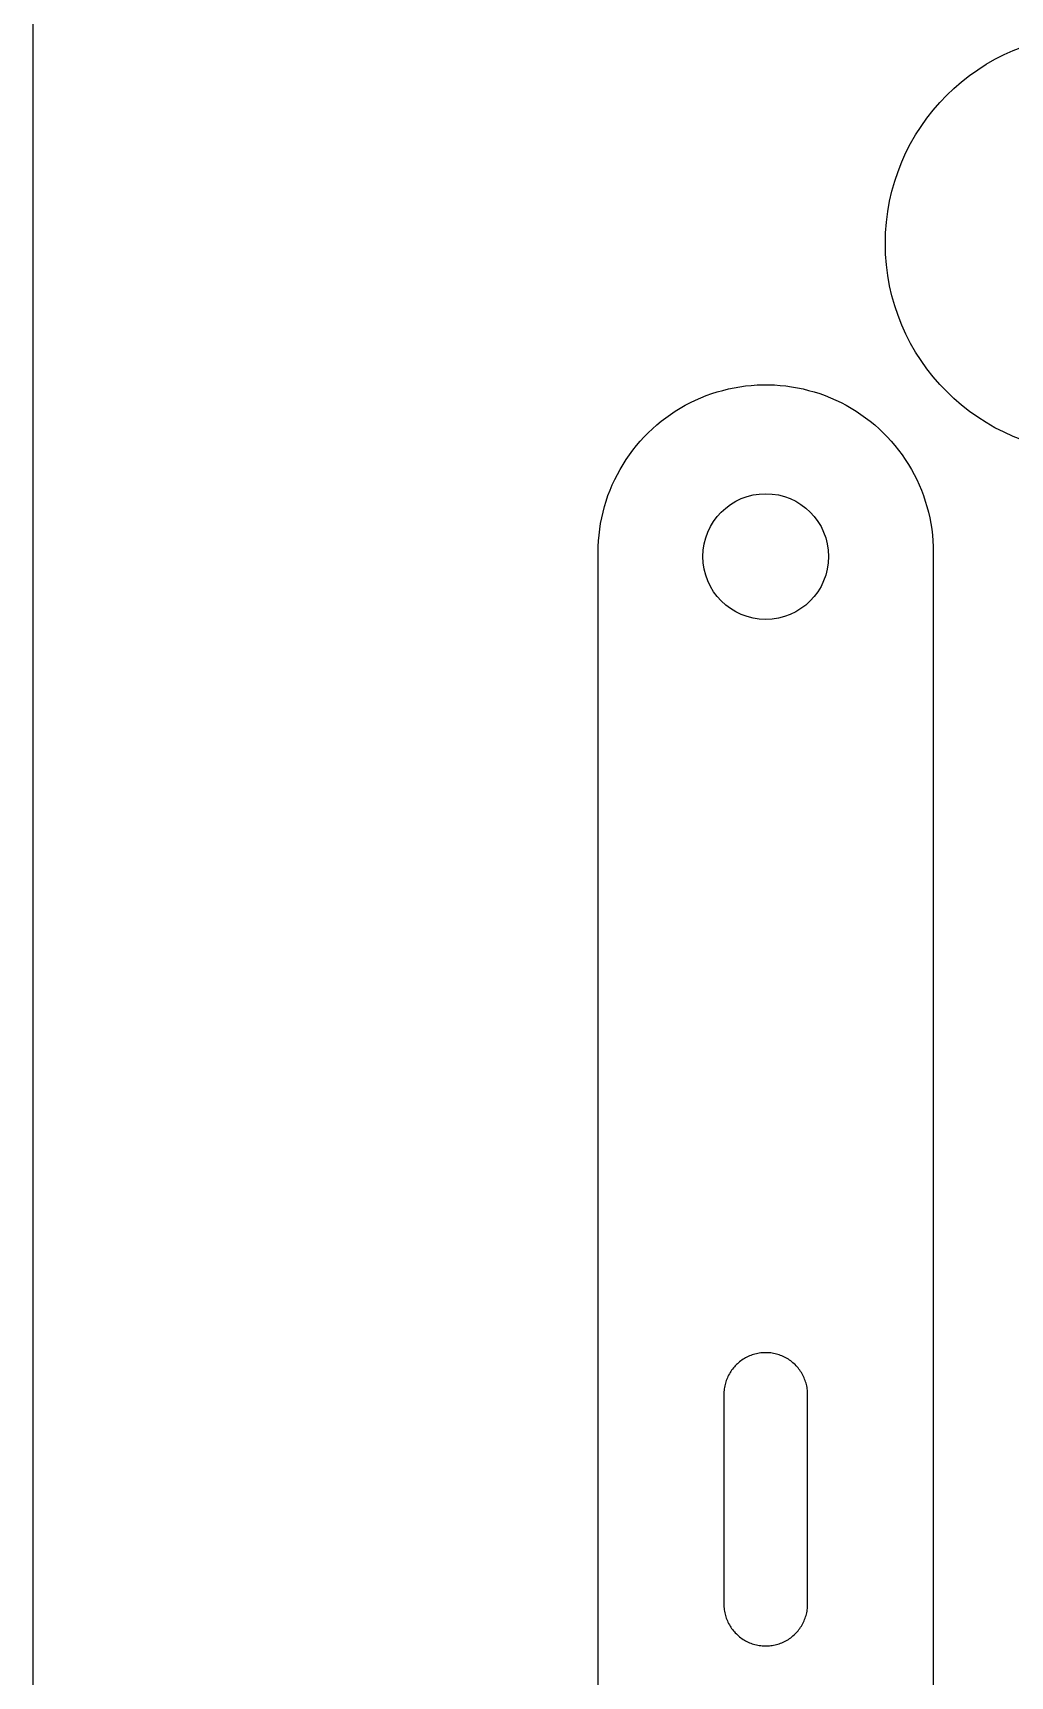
# Model space of a CAD drawing. Extents: x -24 to 6, y -20.7 to -0.7.
# Drawn here: x -23.963 to -21.631, y -17.327 to -13.405 of the extents above; entities that cross this region are included whole.
import ezdxf

# ---------------------------------------------------------------- set-up
doc = ezdxf.new("R2010")
doc.units = 0
doc.layers.add('LAYER_1', color=7, linetype='CONTINUOUS')

msp = doc.modelspace()

# ---------------------------------------------------------------- linework, layer by layer
at = {"layer": 'LAYER_1', "color": 250}
for p, q in [((-23.9632, -0.7149), (-23.9632, -20.7149)), ((-22.3688, -14.276), (-22.356, -14.2709)), ((-22.356, -14.2709), (-22.343, -14.2662)), ((-22.343, -14.2662), (-22.3299, -14.262)), ((-22.3299, -14.262), (-22.3166, -14.2583)), ((-22.3166, -14.2583), (-22.3032, -14.255)), ((-22.3032, -14.255), (-22.2896, -14.2521)), ((-22.2896, -14.2521), (-22.276, -14.2497)), ((-22.276, -14.2497), (-22.2624, -14.2478)), ((-22.2624, -14.2478), (-22.2486, -14.2464)), ((-22.2486, -14.2464), (-22.2349, -14.2455)), ((-22.2349, -14.2455), (-22.2211, -14.245)), ((-22.2211, -14.245), (-22.2072, -14.245)), ((-22.2072, -14.245), (-22.1934, -14.2455)), ((-22.1934, -14.2455), (-22.1797, -14.2464)), ((-22.1797, -14.2464), (-22.1659, -14.2478)), ((-22.1659, -14.2478), (-22.1523, -14.2497)), ((-22.1523, -14.2497), (-22.1387, -14.2521)), ((-22.1387, -14.2521), (-22.1251, -14.255)), ((-22.1251, -14.255), (-22.1117, -14.2583)), ((-22.1117, -14.2583), (-22.0984, -14.262)), ((-22.0984, -14.262), (-22.0853, -14.2662)), ((-22.0853, -14.2662), (-22.0723, -14.2709)), ((-22.0723, -14.2709), (-22.0595, -14.276)), ((-22.4414, -14.3157), (-22.4299, -14.3081)), ((-22.4299, -14.3081), (-22.4181, -14.3008)), ((-22.4181, -14.3008), (-22.4061, -14.294)), ((-22.4061, -14.294), (-22.3939, -14.2876)), ((-22.3939, -14.2876), (-22.3815, -14.2816)), ((-22.3815, -14.2816), (-22.3688, -14.276)), ((-22.0595, -14.276), (-22.0468, -14.2816)), ((-22.0468, -14.2816), (-22.0344, -14.2876)), ((-22.0344, -14.2876), (-22.0222, -14.294)), ((-22.0222, -14.294), (-22.0102, -14.3008)), ((-22.0102, -14.3008), (-21.9984, -14.3081)), ((-21.9984, -14.3081), (-21.9869, -14.3157)), ((-22.4945, -14.3597), (-22.4845, -14.3501)), ((-22.4845, -14.3501), (-22.4742, -14.341)), ((-22.4742, -14.341), (-22.4635, -14.3322)), ((-22.4635, -14.3322), (-22.4526, -14.3238)), ((-22.4526, -14.3238), (-22.4414, -14.3157)), ((-21.9869, -14.3157), (-21.9757, -14.3238)), ((-21.9757, -14.3238), (-21.9648, -14.3322)), ((-21.9648, -14.3322), (-21.9541, -14.341)), ((-21.9541, -14.341), (-21.9438, -14.3501)), ((-21.9438, -14.3501), (-21.9338, -14.3597)), ((-22.5311, -14.401), (-22.5225, -14.3902)), ((-22.5225, -14.3902), (-22.5136, -14.3797)), ((-22.5136, -14.3797), (-22.5042, -14.3695)), ((-22.5042, -14.3695), (-22.4945, -14.3597)), ((-21.9338, -14.3597), (-21.9241, -14.3695)), ((-21.9241, -14.3695), (-21.9147, -14.3797)), ((-21.9147, -14.3797), (-21.9058, -14.3902)), ((-21.9058, -14.3902), (-21.8972, -14.401)), ((-22.5547, -14.435), (-22.5472, -14.4234)), ((-22.5472, -14.4234), (-22.5394, -14.4121)), ((-22.5394, -14.4121), (-22.5311, -14.401)), ((-21.8972, -14.401), (-21.8889, -14.4121)), ((-21.8889, -14.4121), (-21.8811, -14.4234)), ((-21.8811, -14.4234), (-21.8736, -14.435)), ((-22.5745, -14.4714), (-22.5683, -14.459)), ((-22.5683, -14.459), (-22.5617, -14.4469)), ((-22.5617, -14.4469), (-22.5547, -14.435)), ((-21.8736, -14.435), (-21.8666, -14.4469)), ((-21.8666, -14.4469), (-21.86, -14.459)), ((-21.86, -14.459), (-21.8538, -14.4714)), ((-22.595, -14.5226), (-22.5906, -14.5096)), ((-22.5906, -14.5096), (-22.5857, -14.4967)), ((-22.5857, -14.4967), (-22.5803, -14.4839)), ((-22.5803, -14.4839), (-22.5745, -14.4714)), ((-21.8538, -14.4714), (-21.848, -14.4839)), ((-21.848, -14.4839), (-21.8426, -14.4967)), ((-21.8426, -14.4967), (-21.8377, -14.5096)), ((-21.8377, -14.5096), (-21.8333, -14.5226)), ((-22.6056, -14.5627), (-22.6025, -14.5492)), ((-22.6025, -14.5492), (-22.599, -14.5359)), ((-22.599, -14.5359), (-22.595, -14.5226)), ((-21.8333, -14.5226), (-21.8293, -14.5359)), ((-21.8293, -14.5359), (-21.8258, -14.5492)), ((-21.8258, -14.5492), (-21.8227, -14.5627)), ((-22.6103, -14.5899), (-22.6082, -14.5762)), ((-22.6082, -14.5762), (-22.6056, -14.5627)), ((-21.8227, -14.5627), (-21.8201, -14.5762)), ((-21.8201, -14.5762), (-21.818, -14.5899)), ((-22.6139, -14.6311), (-22.6132, -14.6173)), ((-22.6132, -14.6173), (-22.612, -14.6036)), ((-22.612, -14.6036), (-22.6103, -14.5899)), ((-21.818, -14.5899), (-21.8163, -14.6036)), ((-21.8163, -14.6036), (-21.8151, -14.6173)), ((-21.8151, -14.6173), (-21.8144, -14.6311)), ((-22.6141, -14.6449), (-22.6139, -14.6311)), ((-22.6141, -17.3803), (-22.6141, -14.6449)), ((-21.8144, -14.6311), (-21.8142, -14.6449)), ((-21.8142, -14.6449), (-21.8142, -17.3803)), ((-22.289, -16.5885), (-22.2912, -16.5912)), ((-22.2867, -16.586), (-22.289, -16.5885)), ((-22.2842, -16.5835), (-22.2867, -16.586)), ((-22.2817, -16.5812), (-22.2842, -16.5835)), ((-22.2792, -16.5789), (-22.2817, -16.5812)), ((-22.2765, -16.5767), (-22.2792, -16.5789)), ((-22.2738, -16.5746), (-22.2765, -16.5767)), ((-22.271, -16.5725), (-22.2738, -16.5746)), ((-22.2681, -16.5706), (-22.271, -16.5725)), ((-22.2651, -16.5688), (-22.2681, -16.5706)), ((-22.2621, -16.5671), (-22.2651, -16.5688)), ((-22.2591, -16.5655), (-22.2621, -16.5671)), ((-22.256, -16.564), (-22.2591, -16.5655)), ((-22.2528, -16.5626), (-22.256, -16.564)), ((-22.2496, -16.5613), (-22.2528, -16.5626)), ((-22.2464, -16.5602), (-22.2496, -16.5613)), ((-22.2431, -16.5591), (-22.2464, -16.5602)), ((-22.2398, -16.5582), (-22.2431, -16.5591)), ((-22.2364, -16.5574), (-22.2398, -16.5582)), ((-22.233, -16.5566), (-22.2364, -16.5574)), ((-22.2296, -16.556), (-22.233, -16.5566)), ((-22.2262, -16.5556), (-22.2296, -16.556)), ((-22.2228, -16.5552), (-22.2262, -16.5556)), ((-22.2193, -16.555), (-22.2228, -16.5552)), ((-22.2159, -16.5549), (-22.2193, -16.555)), ((-22.2124, -16.5549), (-22.2159, -16.5549)), ((-22.209, -16.555), (-22.2124, -16.5549)), ((-22.2055, -16.5552), (-22.209, -16.555)), ((-22.2021, -16.5556), (-22.2055, -16.5552)), ((-22.1987, -16.556), (-22.2021, -16.5556)), ((-22.1953, -16.5566), (-22.1987, -16.556)), ((-22.1919, -16.5574), (-22.1953, -16.5566)), ((-22.1885, -16.5582), (-22.1919, -16.5574)), ((-22.1852, -16.5591), (-22.1885, -16.5582)), ((-22.1819, -16.5602), (-22.1852, -16.5591)), ((-22.1787, -16.5613), (-22.1819, -16.5602)), ((-22.1755, -16.5626), (-22.1787, -16.5613)), ((-22.1723, -16.564), (-22.1755, -16.5626)), ((-22.1692, -16.5655), (-22.1723, -16.564)), ((-22.1662, -16.5671), (-22.1692, -16.5655)), ((-22.1632, -16.5688), (-22.1662, -16.5671)), ((-22.1602, -16.5706), (-22.1632, -16.5688)), ((-22.1573, -16.5725), (-22.1602, -16.5706)), ((-22.1545, -16.5746), (-22.1573, -16.5725)), ((-22.1518, -16.5767), (-22.1545, -16.5746)), ((-22.1491, -16.5789), (-22.1518, -16.5767)), ((-22.1466, -16.5812), (-22.1491, -16.5789)), ((-22.1441, -16.5835), (-22.1466, -16.5812)), ((-22.1416, -16.586), (-22.1441, -16.5835)), ((-22.1393, -16.5885), (-22.1416, -16.586)), ((-22.1371, -16.5912), (-22.1393, -16.5885)), ((-22.3104, -16.6276), (-22.3112, -16.6309)), ((-22.3094, -16.6243), (-22.3104, -16.6276)), ((-22.3083, -16.621), (-22.3094, -16.6243)), ((-22.307, -16.6178), (-22.3083, -16.621)), ((-22.3057, -16.6146), (-22.307, -16.6178)), ((-22.3042, -16.6115), (-22.3057, -16.6146)), ((-22.3027, -16.6084), (-22.3042, -16.6115)), ((-22.301, -16.6053), (-22.3027, -16.6084)), ((-22.2993, -16.6024), (-22.301, -16.6053)), ((-22.2974, -16.5995), (-22.2993, -16.6024)), ((-22.2955, -16.5966), (-22.2974, -16.5995)), ((-22.2934, -16.5939), (-22.2955, -16.5966)), ((-22.2912, -16.5912), (-22.2934, -16.5939)), ((-22.1349, -16.5939), (-22.1371, -16.5912)), ((-22.1328, -16.5966), (-22.1349, -16.5939)), ((-22.1309, -16.5995), (-22.1328, -16.5966)), ((-22.129, -16.6024), (-22.1309, -16.5995)), ((-22.1273, -16.6053), (-22.129, -16.6024)), ((-22.1256, -16.6084), (-22.1273, -16.6053)), ((-22.1241, -16.6115), (-22.1256, -16.6084)), ((-22.1226, -16.6146), (-22.1241, -16.6115)), ((-22.1213, -16.6178), (-22.1226, -16.6146)), ((-22.12, -16.621), (-22.1213, -16.6178)), ((-22.1189, -16.6243), (-22.12, -16.621)), ((-22.1179, -16.6276), (-22.1189, -16.6243)), ((-22.1171, -16.6309), (-22.1179, -16.6276)), ((-22.3141, -16.6514), (-22.3142, -16.6548)), ((-22.3142, -16.6548), (-22.3142, -17.1548)), ((-22.3139, -16.648), (-22.3141, -16.6514)), ((-22.3136, -16.6445), (-22.3139, -16.648)), ((-22.3132, -16.6411), (-22.3136, -16.6445)), ((-22.3127, -16.6377), (-22.3132, -16.6411)), ((-22.312, -16.6343), (-22.3127, -16.6377)), ((-22.3112, -16.6309), (-22.312, -16.6343)), ((-22.1163, -16.6343), (-22.1171, -16.6309)), ((-22.1156, -16.6377), (-22.1163, -16.6343)), ((-22.1151, -16.6411), (-22.1156, -16.6377)), ((-22.1147, -16.6445), (-22.1151, -16.6411)), ((-22.1144, -16.648), (-22.1147, -16.6445)), ((-22.1142, -16.6514), (-22.1144, -16.648)), ((-22.1141, -16.6548), (-22.1142, -16.6514)), ((-22.1141, -17.1548), (-22.1141, -16.6548)), ((-22.3142, -17.1548), (-22.3141, -17.1583)), ((-22.3141, -17.1583), (-22.3139, -17.1618)), ((-22.3139, -17.1618), (-22.3136, -17.1652)), ((-22.3136, -17.1652), (-22.3132, -17.1686)), ((-22.3132, -17.1686), (-22.3127, -17.172)), ((-22.3127, -17.172), (-22.312, -17.1754)), ((-22.312, -17.1754), (-22.3112, -17.1788)), ((-22.1171, -17.1788), (-22.1163, -17.1754)), ((-22.1163, -17.1754), (-22.1156, -17.172)), ((-22.1156, -17.172), (-22.1151, -17.1686)), ((-22.1151, -17.1686), (-22.1147, -17.1652)), ((-22.1147, -17.1652), (-22.1144, -17.1618)), ((-22.1144, -17.1618), (-22.1142, -17.1583)), ((-22.1142, -17.1583), (-22.1141, -17.1548)), ((-22.3112, -17.1788), (-22.3104, -17.1821)), ((-22.3104, -17.1821), (-22.3094, -17.1854)), ((-22.3094, -17.1854), (-22.3083, -17.1887)), ((-22.3083, -17.1887), (-22.307, -17.1919)), ((-22.307, -17.1919), (-22.3057, -17.1951)), ((-22.3057, -17.1951), (-22.3043, -17.1982)), ((-22.3043, -17.1982), (-22.3027, -17.2013)), ((-22.3027, -17.2013), (-22.301, -17.2044)), ((-22.301, -17.2044), (-22.2993, -17.2073)), ((-22.2993, -17.2073), (-22.2974, -17.2102)), ((-22.2974, -17.2102), (-22.2955, -17.2131)), ((-22.2955, -17.2131), (-22.2934, -17.2159)), ((-22.2934, -17.2159), (-22.2913, -17.2186)), ((-22.137, -17.2186), (-22.1349, -17.2159)), ((-22.1349, -17.2159), (-22.1328, -17.2131)), ((-22.1328, -17.2131), (-22.1309, -17.2102)), ((-22.1309, -17.2102), (-22.129, -17.2073)), ((-22.129, -17.2073), (-22.1273, -17.2044)), ((-22.1273, -17.2044), (-22.1256, -17.2013)), ((-22.1256, -17.2013), (-22.124, -17.1982)), ((-22.124, -17.1982), (-22.1226, -17.1951)), ((-22.1226, -17.1951), (-22.1213, -17.1919)), ((-22.1213, -17.1919), (-22.12, -17.1887)), ((-22.12, -17.1887), (-22.1189, -17.1854)), ((-22.1189, -17.1854), (-22.1179, -17.1821)), ((-22.1179, -17.1821), (-22.1171, -17.1788)), ((-22.2913, -17.2186), (-22.289, -17.2212)), ((-22.289, -17.2212), (-22.2867, -17.2237)), ((-22.2867, -17.2237), (-22.2843, -17.2262)), ((-22.2843, -17.2262), (-22.2818, -17.2286)), ((-22.2818, -17.2286), (-22.2792, -17.2309)), ((-22.2792, -17.2309), (-22.2765, -17.233)), ((-22.2765, -17.233), (-22.2738, -17.2352)), ((-22.2738, -17.2352), (-22.271, -17.2372)), ((-22.271, -17.2372), (-22.2681, -17.2391)), ((-22.2681, -17.2391), (-22.2651, -17.2409)), ((-22.2651, -17.2409), (-22.2622, -17.2426)), ((-22.2622, -17.2426), (-22.2591, -17.2442)), ((-22.2591, -17.2442), (-22.256, -17.2457)), ((-22.256, -17.2457), (-22.2528, -17.2471)), ((-22.2528, -17.2471), (-22.2496, -17.2484)), ((-22.2496, -17.2484), (-22.2464, -17.2495)), ((-22.2464, -17.2495), (-22.2431, -17.2506)), ((-22.2431, -17.2506), (-22.2398, -17.2515)), ((-22.2398, -17.2515), (-22.2364, -17.2524)), ((-22.2364, -17.2524), (-22.233, -17.2531)), ((-22.233, -17.2531), (-22.2296, -17.2537)), ((-22.2296, -17.2537), (-22.2262, -17.2541)), ((-22.2262, -17.2541), (-22.2228, -17.2545)), ((-22.2228, -17.2545), (-22.2193, -17.2547)), ((-22.2193, -17.2547), (-22.2159, -17.2549)), ((-22.2159, -17.2549), (-22.2124, -17.2549)), ((-22.2124, -17.2549), (-22.209, -17.2547)), ((-22.209, -17.2547), (-22.2055, -17.2545)), ((-22.2055, -17.2545), (-22.2021, -17.2541)), ((-22.2021, -17.2541), (-22.1987, -17.2537)), ((-22.1987, -17.2537), (-22.1953, -17.2531)), ((-22.1953, -17.2531), (-22.1919, -17.2524)), ((-22.1919, -17.2524), (-22.1885, -17.2515)), ((-22.1885, -17.2515), (-22.1852, -17.2506)), ((-22.1852, -17.2506), (-22.1819, -17.2495)), ((-22.1819, -17.2495), (-22.1787, -17.2484)), ((-22.1787, -17.2484), (-22.1755, -17.2471)), ((-22.1755, -17.2471), (-22.1723, -17.2457)), ((-22.1723, -17.2457), (-22.1692, -17.2442)), ((-22.1692, -17.2442), (-22.1661, -17.2426)), ((-22.1661, -17.2426), (-22.1632, -17.2409)), ((-22.1632, -17.2409), (-22.1602, -17.2391)), ((-22.1602, -17.2391), (-22.1573, -17.2372)), ((-22.1573, -17.2372), (-22.1545, -17.2352)), ((-22.1545, -17.2352), (-22.1518, -17.233)), ((-22.1518, -17.233), (-22.1491, -17.2309)), ((-22.1491, -17.2309), (-22.1465, -17.2286)), ((-22.1465, -17.2286), (-22.144, -17.2262)), ((-22.144, -17.2262), (-22.1416, -17.2237)), ((-22.1416, -17.2237), (-22.1393, -17.2212)), ((-22.1393, -17.2212), (-22.137, -17.2186))]:
    msp.add_line(p, q, dxfattribs=at)
for centre, radius in [((-21.4287, -13.9078), 0.5), ((-22.2141, -14.6549), 0.15)]:
    msp.add_circle(centre, radius, dxfattribs=at)

doc.saveas('drawing.dxf')
